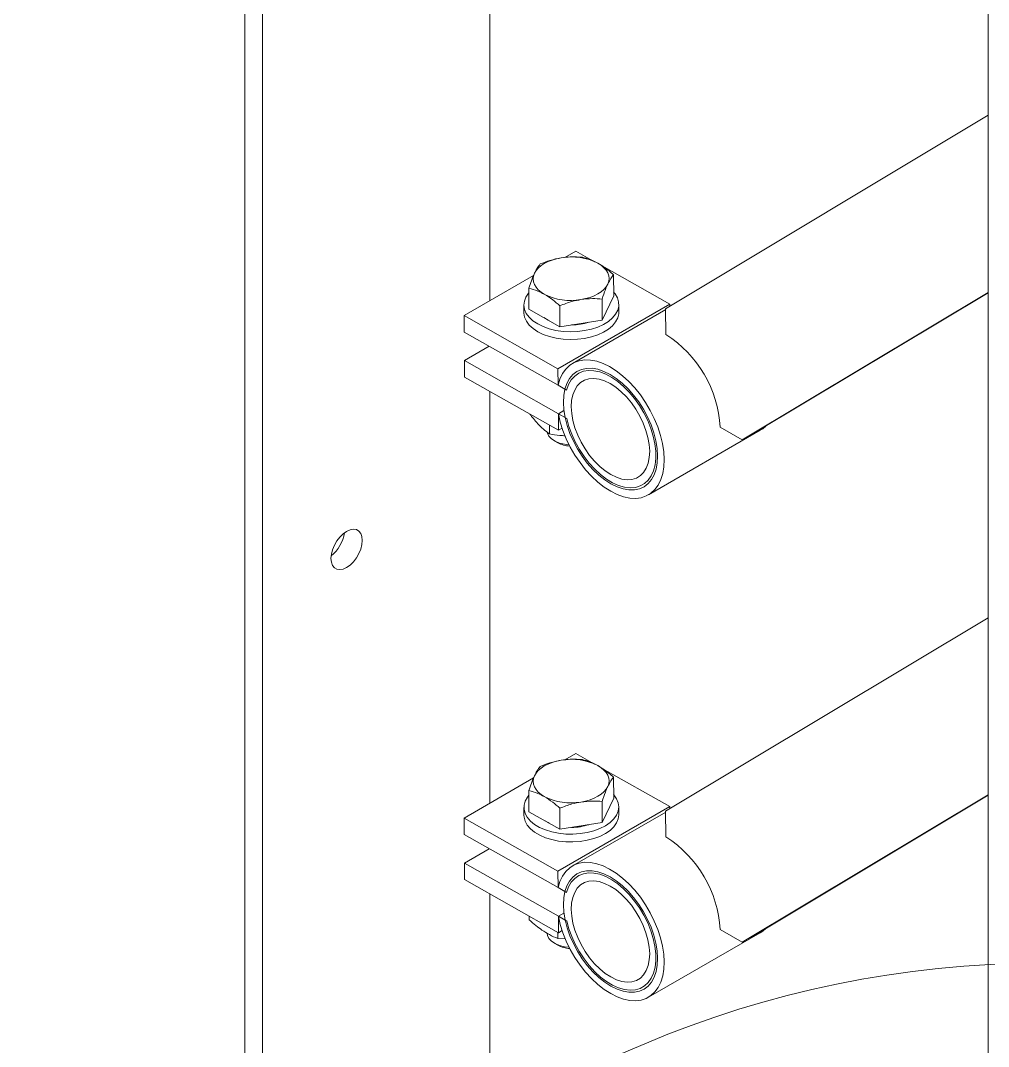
# Model space of a CAD drawing. Header units: millimetres. Extents: x 5983 to 6824, y 1301 to 1895.
# Drawn here: x 6618.82 to 6659.63, y 1725.99 to 1769.24 of the extents above; entities that cross this region are included whole.
import ezdxf

# ---------------------------------------------------------------- set-up
doc = ezdxf.new("R2010")
doc.units = ezdxf.units.MM
doc.linetypes.add('SLD-Sólida', pattern=[0])

msp = doc.modelspace()

# ---------------------------------------------------------------- linework, layer by layer
at = {"linetype": 'SLD-Sólida', "lineweight": 18}
for p, q in [((6628.27, 1799.948), (6628.27, 1690.715)), ((6629.019, 1799.517), (6629.019, 1690.283)), ((6659.607, 1690.341), (6659.607, 1784.924)), ((6638.597, 1774.788), (6638.597, 1757.427)), ((6659.607, 1765.244), (6646.015, 1757.091)), ((6642.23, 1759.523), (6641.762, 1759.253)), ((6642.23, 1759.523), (6643.021, 1759.075)), ((6640.644, 1758.807), (6640.76, 1758.907)), ((6640.76, 1758.907), (6640.898, 1758.998)), ((6640.898, 1758.998), (6641.056, 1759.078)), ((6641.056, 1759.078), (6641.23, 1759.145)), ((6641.23, 1759.145), (6641.417, 1759.199)), ((6641.417, 1759.199), (6641.616, 1759.238)), ((6643.161, 1759.01), (6643.299, 1758.921)), ((6643.299, 1758.921), (6643.415, 1758.822)), ((6643.339, 1758.895), (6646.19, 1757.281)), ((6640.446, 1758.494), (6637.516, 1756.802)), ((6640.43, 1758.348), (6640.443, 1758.468)), ((6640.443, 1758.468), (6640.484, 1758.585)), ((6640.484, 1758.585), (6640.552, 1758.699)), ((6640.552, 1758.699), (6640.644, 1758.807)), ((6643.415, 1758.822), (6643.508, 1758.715)), ((6643.508, 1758.715), (6643.575, 1758.602)), ((6643.575, 1758.602), (6643.616, 1758.485)), ((6643.616, 1758.485), (6643.63, 1758.366)), ((6643.823, 1757.634), (6643.815, 1758.523)), ((6640.443, 1758.229), (6640.43, 1758.348)), ((6640.484, 1758.112), (6640.443, 1758.229)), ((6640.552, 1757.999), (6640.484, 1758.112)), ((6640.644, 1757.892), (6640.552, 1757.999)), ((6643.508, 1758.015), (6643.415, 1757.908)), ((6643.575, 1758.129), (6643.508, 1758.015)), ((6643.616, 1758.247), (6643.575, 1758.129)), ((6643.63, 1758.366), (6643.616, 1758.247)), ((6640.123, 1757.581), (6640.058, 1757.41)), ((6640.233, 1757.745), (6640.123, 1757.581)), ((6640.248, 1757.762), (6640.233, 1757.745)), ((6640.253, 1757.068), (6640.246, 1757.957)), ((6640.76, 1757.793), (6640.644, 1757.892)), ((6640.898, 1757.704), (6640.76, 1757.793)), ((6642.83, 1757.57), (6642.642, 1757.516)), ((6643.004, 1757.637), (6642.83, 1757.57)), ((6643.161, 1757.717), (6643.004, 1757.637)), ((6643.299, 1757.807), (6643.161, 1757.717)), ((6643.415, 1757.908), (6643.299, 1757.807)), ((6643.344, 1756.611), (6643.823, 1757.634)), ((6643.882, 1757.717), (6643.821, 1757.792)), ((6643.979, 1757.551), (6643.882, 1757.717)), ((6643.882, 1757.717), (6643.882, 1757.717)), ((6649.246, 1751.566), (6659.607, 1757.782)), ((6649.844, 1751.911), (6659.607, 1757.768)), ((6640.058, 1757.41), (6640.039, 1757.235)), ((6640.039, 1757.247), (6640.041, 1756.919)), ((6640.039, 1757.235), (6640.067, 1757.061)), ((6646.19, 1757.281), (6641.476, 1754.561)), ((6641.56, 1756.328), (6641.552, 1757.217)), ((6642.642, 1757.516), (6642.444, 1757.476)), ((6643.344, 1756.611), (6643.337, 1757.5)), ((6644.03, 1757.379), (6643.979, 1757.551)), ((6643.993, 1757.03), (6644.035, 1757.204)), ((6644.035, 1757.204), (6644.03, 1757.379)), ((6644.041, 1756.951), (6644.039, 1757.28)), ((6646.19, 1757.281), (6646.19, 1757.196)), ((6641.476, 1754.561), (6637.516, 1756.802)), ((6637.522, 1756.108), (6637.516, 1756.802)), ((6640.041, 1756.919), (6640.042, 1756.907)), ((6640.042, 1756.907), (6640.07, 1756.733)), ((6640.067, 1757.061), (6640.141, 1756.892)), ((6640.07, 1756.733), (6640.144, 1756.563)), ((6640.141, 1756.892), (6640.26, 1756.731)), ((6640.253, 1757.068), (6641.56, 1756.328)), ((6640.26, 1756.731), (6640.42, 1756.583)), ((6641.06, 1756.608), (6640.876, 1756.715)), ((6646.016, 1757.055), (6642.089, 1754.789)), ((6643.6, 1756.558), (6643.773, 1756.703)), ((6643.773, 1756.703), (6643.905, 1756.862)), ((6643.905, 1756.862), (6643.993, 1757.03)), ((6643.907, 1756.534), (6643.995, 1756.702)), ((6643.995, 1756.702), (6644.038, 1756.876)), ((6644.038, 1756.876), (6644.041, 1756.951)), ((6646.015, 1757.091), (6646.024, 1756.003)), ((6640.144, 1756.563), (6640.263, 1756.403)), ((6640.263, 1756.403), (6640.423, 1756.255)), ((6640.42, 1756.583), (6640.619, 1756.45)), ((6640.619, 1756.45), (6640.85, 1756.337)), ((6640.85, 1756.337), (6641.11, 1756.246)), ((6641.099, 1756.59), (6641.06, 1756.608)), ((6641.56, 1756.328), (6643.344, 1756.611)), ((6642.884, 1756.232), (6643.151, 1756.319)), ((6643.151, 1756.319), (6643.391, 1756.429)), ((6643.391, 1756.429), (6643.6, 1756.558)), ((6643.603, 1756.23), (6643.776, 1756.375)), ((6643.776, 1756.375), (6643.907, 1756.534)), ((6641.481, 1753.866), (6637.522, 1756.108)), ((6640.423, 1756.255), (6640.621, 1756.122)), ((6640.621, 1756.122), (6640.853, 1756.009)), ((6640.853, 1756.009), (6641.112, 1755.918)), ((6641.11, 1756.246), (6641.391, 1756.178)), ((6641.112, 1755.918), (6641.394, 1755.85)), ((6641.391, 1756.178), (6641.687, 1756.136)), ((6641.394, 1755.85), (6641.69, 1755.808)), ((6641.687, 1756.136), (6641.992, 1756.12)), ((6641.992, 1756.12), (6642.298, 1756.131)), ((6642.298, 1756.131), (6642.597, 1756.169)), ((6642.3, 1755.803), (6642.6, 1755.84)), ((6642.597, 1756.169), (6642.884, 1756.232)), ((6642.6, 1755.84), (6642.887, 1755.904)), ((6642.887, 1755.904), (6643.153, 1755.991)), ((6643.153, 1755.991), (6643.394, 1756.1)), ((6643.394, 1756.1), (6643.603, 1756.23)), ((6638.579, 1755.509), (6637.532, 1754.904)), ((6641.69, 1755.808), (6641.995, 1755.792)), ((6641.995, 1755.792), (6642.3, 1755.803)), ((6641.491, 1752.663), (6637.532, 1754.904)), ((6637.532, 1754.904), (6637.537, 1754.21)), ((6641.476, 1754.561), (6641.481, 1753.866)), ((6641.803, 1754.55), (6641.665, 1754.355)), ((6641.968, 1754.707), (6641.803, 1754.55)), ((6642.158, 1754.825), (6641.968, 1754.707)), ((6642.371, 1754.902), (6642.158, 1754.825)), ((6642.603, 1754.937), (6642.371, 1754.902)), ((6642.464, 1754.532), (6642.678, 1754.578)), ((6642.852, 1754.928), (6642.603, 1754.937)), ((6642.678, 1754.578), (6642.91, 1754.579)), ((6643.112, 1754.877), (6642.852, 1754.928)), ((6642.91, 1754.579), (6643.156, 1754.537)), ((6643.381, 1754.784), (6643.112, 1754.877)), ((6643.156, 1754.537), (6643.41, 1754.451)), ((6643.654, 1754.65), (6643.381, 1754.784)), ((6643.928, 1754.477), (6643.654, 1754.65)), ((6641.497, 1751.968), (6637.537, 1754.21)), ((6641.558, 1754.126), (6641.481, 1753.866)), ((6641.665, 1754.355), (6641.558, 1754.126)), ((6641.845, 1753.94), (6641.958, 1754.145)), ((6641.958, 1754.145), (6642.1, 1754.314)), ((6642.181, 1754.252), (6642.037, 1754.092)), ((6642.1, 1754.314), (6642.27, 1754.444)), ((6642.351, 1754.373), (6642.181, 1754.252)), ((6642.27, 1754.444), (6642.464, 1754.532)), ((6642.546, 1754.453), (6642.351, 1754.373)), ((6642.76, 1754.488), (6642.546, 1754.453)), ((6642.595, 1754.079), (6642.782, 1754.136)), ((6642.991, 1754.48), (6642.76, 1754.488)), ((6642.782, 1754.136), (6642.988, 1754.15)), ((6642.988, 1754.15), (6643.208, 1754.12)), ((6643.235, 1754.429), (6642.991, 1754.48)), ((6643.208, 1754.12), (6643.438, 1754.048)), ((6643.486, 1754.334), (6643.235, 1754.429)), ((6643.41, 1754.451), (6643.67, 1754.324)), ((6643.741, 1754.199), (6643.486, 1754.334)), ((6643.67, 1754.324), (6643.929, 1754.157)), ((6643.996, 1754.024), (6643.741, 1754.199)), ((6644.199, 1754.269), (6643.928, 1754.477)), ((6643.929, 1754.157), (6644.185, 1753.954)), ((6644.462, 1754.027), (6644.199, 1754.269)), ((6641.84, 1753.663), (6641.481, 1753.866)), ((6641.715, 1753.434), (6641.764, 1753.701)), ((6641.764, 1753.701), (6641.845, 1753.94)), ((6641.923, 1753.894), (6641.84, 1753.663)), ((6642.037, 1754.092), (6641.923, 1753.894)), ((6642.179, 1753.665), (6642.29, 1753.841)), ((6642.29, 1753.841), (6642.43, 1753.98)), ((6642.43, 1753.98), (6642.595, 1754.079)), ((6643.438, 1754.048), (6643.673, 1753.934)), ((6643.673, 1753.934), (6643.908, 1753.782)), ((6643.908, 1753.782), (6644.139, 1753.593)), ((6644.244, 1753.814), (6643.996, 1754.024)), ((6644.185, 1753.954), (6644.432, 1753.718)), ((6644.483, 1753.572), (6644.244, 1753.814)), ((6644.432, 1753.718), (6644.666, 1753.452)), ((6644.713, 1753.756), (6644.462, 1754.027)), ((6644.95, 1753.459), (6644.713, 1753.756)), ((6638.597, 1753.609), (6638.597, 1736.248)), ((6641.701, 1753.143), (6641.715, 1753.434)), ((6642.051, 1753.216), (6642.099, 1753.455)), ((6642.099, 1753.455), (6642.179, 1753.665)), ((6644.139, 1753.593), (6644.361, 1753.373)), ((6644.361, 1753.373), (6644.569, 1753.124)), ((6644.708, 1753.302), (6644.483, 1753.572)), ((6644.666, 1753.452), (6644.884, 1753.162)), ((6644.915, 1753.01), (6644.708, 1753.302)), ((6645.168, 1753.141), (6644.95, 1753.459)), ((6641.72, 1752.832), (6641.701, 1753.143)), ((6641.773, 1752.507), (6641.72, 1752.832)), ((6642.036, 1752.953), (6642.051, 1753.216)), ((6642.055, 1752.67), (6642.036, 1752.953)), ((6644.569, 1753.124), (6644.759, 1752.854)), ((6644.759, 1752.854), (6644.927, 1752.566)), ((6644.884, 1753.162), (6645.081, 1752.852)), ((6645.099, 1752.7), (6644.915, 1753.01)), ((6645.081, 1752.852), (6645.254, 1752.529)), ((6645.364, 1752.807), (6645.168, 1753.141)), ((6645.536, 1752.461), (6645.364, 1752.807)), ((6641.491, 1752.663), (6641.724, 1752.797)), ((6641.491, 1752.663), (6641.573, 1752.313)), ((6641.491, 1752.663), (6641.849, 1752.46)), ((6641.497, 1751.968), (6641.491, 1752.663)), ((6641.859, 1752.174), (6641.773, 1752.507)), ((6641.849, 1752.46), (6641.937, 1752.132)), ((6642.108, 1752.375), (6642.055, 1752.67)), ((6642.192, 1752.072), (6642.108, 1752.375)), ((6644.927, 1752.566), (6645.07, 1752.267)), ((6645.259, 1752.378), (6645.099, 1752.7)), ((6645.254, 1752.529), (6645.401, 1752.196)), ((6645.391, 1752.049), (6645.259, 1752.378)), ((6645.68, 1752.108), (6645.536, 1752.461)), ((6641.116, 1752.184), (6641.119, 1751.813)), ((6641.651, 1752.057), (6641.497, 1751.968)), ((6641.573, 1752.313), (6641.685, 1751.959)), ((6641.685, 1751.959), (6641.827, 1751.606)), ((6641.977, 1751.839), (6641.859, 1752.174)), ((6641.937, 1752.132), (6642.056, 1751.803)), ((6642.307, 1751.768), (6642.192, 1752.072)), ((6645.07, 1752.267), (6645.185, 1751.963)), ((6645.185, 1751.963), (6645.269, 1751.66)), ((6645.288, 1749.246), (6650.002, 1751.966)), ((6645.493, 1751.72), (6645.391, 1752.049)), ((6645.401, 1752.196), (6645.518, 1751.86)), ((6645.796, 1751.754), (6645.68, 1752.108)), ((6648.308, 1752.097), (6649.246, 1751.566)), ((6650.002, 1751.966), (6650.107, 1752.035)), ((6650.107, 1752.035), (6650.232, 1752.144)), ((6641.022, 1751.884), (6641.031, 1751.848)), ((6641.031, 1751.848), (6641.095, 1751.721)), ((6641.095, 1751.721), (6641.205, 1751.606)), ((6641.205, 1751.606), (6641.356, 1751.507)), ((6641.32, 1751.526), (6641.465, 1751.443)), ((6641.356, 1751.507), (6641.54, 1751.429)), ((6641.827, 1751.606), (6641.996, 1751.26)), ((6642.123, 1751.506), (6641.977, 1751.839)), ((6642.056, 1751.803), (6642.203, 1751.477)), ((6642.296, 1751.182), (6642.123, 1751.506)), ((6642.45, 1751.469), (6642.307, 1751.768)), ((6645.269, 1751.66), (6645.322, 1751.364)), ((6645.563, 1751.396), (6645.493, 1751.72)), ((6645.518, 1751.86), (6645.604, 1751.527)), ((6645.604, 1751.527), (6645.657, 1751.202)), ((6645.88, 1751.404), (6645.796, 1751.754)), ((6649.844, 1751.911), (6649.246, 1751.566)), ((6641.54, 1751.429), (6641.751, 1751.376)), ((6641.751, 1751.376), (6641.948, 1751.352)), ((6641.996, 1751.26), (6642.19, 1750.924)), ((6642.203, 1751.477), (6642.378, 1751.161)), ((6642.493, 1750.872), (6642.296, 1751.182)), ((6642.378, 1751.161), (6642.575, 1750.86)), ((6642.619, 1751.181), (6642.45, 1751.469)), ((6642.809, 1750.91), (6642.619, 1751.181)), ((6645.322, 1751.364), (6645.341, 1751.082)), ((6645.341, 1751.082), (6645.326, 1750.818)), ((6645.599, 1751.083), (6645.563, 1751.396)), ((6645.601, 1750.787), (6645.599, 1751.083)), ((6645.657, 1751.202), (6645.676, 1750.892)), ((6645.932, 1751.063), (6645.88, 1751.404)), ((6642.19, 1750.924), (6642.406, 1750.604)), ((6642.711, 1750.582), (6642.493, 1750.872)), ((6642.575, 1750.86), (6642.792, 1750.579)), ((6643.017, 1750.662), (6642.809, 1750.91)), ((6643.238, 1750.441), (6643.017, 1750.662)), ((6645.326, 1750.818), (6645.278, 1750.58)), ((6645.57, 1750.512), (6645.601, 1750.787)), ((6645.676, 1750.892), (6645.662, 1750.6)), ((6645.951, 1750.736), (6645.932, 1751.063)), ((6645.937, 1750.428), (6645.951, 1750.736)), ((6642.406, 1750.604), (6642.641, 1750.305)), ((6642.641, 1750.305), (6642.892, 1750.031)), ((6642.945, 1750.317), (6642.711, 1750.582)), ((6642.792, 1750.579), (6643.025, 1750.324)), ((6643.192, 1750.08), (6642.945, 1750.317)), ((6643.025, 1750.324), (6643.27, 1750.1)), ((6643.469, 1750.253), (6643.238, 1750.441)), ((6643.704, 1750.1), (6643.469, 1750.253)), ((6645.198, 1750.37), (6645.087, 1750.194)), ((6645.278, 1750.58), (6645.198, 1750.37)), ((6645.408, 1750.048), (6645.505, 1750.265)), ((6645.505, 1750.265), (6645.57, 1750.512)), ((6645.614, 1750.333), (6645.532, 1750.095)), ((6645.662, 1750.6), (6645.614, 1750.333)), ((6645.89, 1750.143), (6645.937, 1750.428)), ((6642.892, 1750.031), (6643.154, 1749.787)), ((6643.154, 1749.787), (6643.424, 1749.575)), ((6643.448, 1749.877), (6643.192, 1750.08)), ((6643.27, 1750.1), (6643.522, 1749.909)), ((6643.707, 1749.711), (6643.448, 1749.877)), ((6643.522, 1749.909), (6643.778, 1749.756)), ((6643.939, 1749.986), (6643.704, 1750.1)), ((6644.169, 1749.914), (6643.939, 1749.986)), ((6644.389, 1749.885), (6644.169, 1749.914)), ((6644.595, 1749.899), (6644.389, 1749.885)), ((6644.782, 1749.956), (6644.595, 1749.899)), ((6644.948, 1750.055), (6644.782, 1749.956)), ((6645.087, 1750.194), (6644.948, 1750.055)), ((6645.124, 1749.723), (6645.28, 1749.867)), ((6645.42, 1749.889), (6645.277, 1749.72)), ((6645.28, 1749.867), (6645.408, 1750.048)), ((6645.532, 1750.095), (6645.42, 1749.889)), ((6645.7, 1749.66), (6645.811, 1749.886)), ((6645.811, 1749.886), (6645.89, 1750.143)), ((6643.424, 1749.575), (6643.697, 1749.399)), ((6643.697, 1749.399), (6643.971, 1749.261)), ((6643.967, 1749.583), (6643.707, 1749.711)), ((6643.778, 1749.756), (6644.031, 1749.643)), ((6644.221, 1749.498), (6643.967, 1749.583)), ((6644.031, 1749.643), (6644.279, 1749.572)), ((6644.467, 1749.455), (6644.221, 1749.498)), ((6644.279, 1749.572), (6644.516, 1749.544)), ((6644.699, 1749.457), (6644.467, 1749.455)), ((6644.516, 1749.544), (6644.739, 1749.561)), ((6644.914, 1749.502), (6644.699, 1749.457)), ((6644.739, 1749.561), (6644.942, 1749.621)), ((6645.108, 1749.59), (6644.914, 1749.502)), ((6644.942, 1749.621), (6645.124, 1749.723)), ((6645.277, 1749.72), (6645.108, 1749.59)), ((6645.393, 1749.314), (6645.56, 1749.468)), ((6645.56, 1749.468), (6645.7, 1749.66)), ((6643.971, 1749.261), (6644.24, 1749.164)), ((6644.24, 1749.164), (6644.502, 1749.109)), ((6644.502, 1749.109), (6644.751, 1749.097)), ((6644.751, 1749.097), (6644.985, 1749.127)), ((6644.985, 1749.127), (6645.2, 1749.2)), ((6645.2, 1749.2), (6645.393, 1749.314)), ((6632.417, 1747.604), (6632.563, 1747.708)), ((6632.563, 1747.708), (6632.71, 1747.773)), ((6632.71, 1747.773), (6632.85, 1747.798)), ((6632.85, 1747.798), (6632.975, 1747.779)), ((6632.975, 1747.779), (6633.079, 1747.719)), ((6633.079, 1747.719), (6633.158, 1747.619)), ((6633.158, 1747.619), (6633.207, 1747.486)), ((6632.048, 1747.123), (6632.152, 1747.304)), ((6632.152, 1747.304), (6632.277, 1747.467)), ((6632.277, 1747.467), (6632.417, 1747.604)), ((6633.207, 1747.486), (6633.223, 1747.326)), ((6633.223, 1747.326), (6633.207, 1747.147)), ((6631.92, 1746.744), (6631.969, 1746.933)), ((6631.969, 1746.933), (6632.048, 1747.123)), ((6633.079, 1746.768), (6632.975, 1746.587)), ((6633.158, 1746.958), (6633.079, 1746.768)), ((6633.207, 1747.147), (6633.158, 1746.958)), ((6631.904, 1746.565), (6631.92, 1746.744)), ((6631.92, 1746.405), (6631.904, 1746.565)), ((6631.969, 1746.272), (6631.92, 1746.405)), ((6632.85, 1746.424), (6632.71, 1746.287)), ((6632.975, 1746.587), (6632.85, 1746.424)), ((6632.048, 1746.173), (6631.969, 1746.272)), ((6632.152, 1746.112), (6632.048, 1746.173)), ((6632.277, 1746.094), (6632.152, 1746.112)), ((6632.417, 1746.118), (6632.277, 1746.094)), ((6632.563, 1746.183), (6632.417, 1746.118)), ((6632.71, 1746.287), (6632.563, 1746.183)), ((6659.607, 1744.066), (6646.015, 1735.912)), ((6642.23, 1738.345), (6641.762, 1738.075)), ((6642.23, 1738.345), (6643.021, 1737.897)), ((6640.644, 1737.629), (6640.76, 1737.729)), ((6640.76, 1737.729), (6640.898, 1737.82)), ((6640.898, 1737.82), (6641.056, 1737.899)), ((6641.056, 1737.899), (6641.23, 1737.967)), ((6641.23, 1737.967), (6641.417, 1738.021)), ((6641.417, 1738.021), (6641.616, 1738.06)), ((6643.161, 1737.832), (6643.299, 1737.743)), ((6643.299, 1737.743), (6643.415, 1737.644)), ((6643.339, 1737.717), (6646.19, 1736.103)), ((6640.446, 1737.316), (6637.516, 1735.624)), ((6640.43, 1737.17), (6640.443, 1737.29)), ((6640.443, 1737.29), (6640.484, 1737.407)), ((6640.484, 1737.407), (6640.552, 1737.521)), ((6640.552, 1737.521), (6640.644, 1737.629)), ((6643.415, 1737.644), (6643.508, 1737.537)), ((6643.508, 1737.537), (6643.575, 1737.424)), ((6643.575, 1737.424), (6643.616, 1737.307)), ((6643.616, 1737.307), (6643.63, 1737.188)), ((6643.823, 1736.456), (6643.815, 1737.345)), ((6640.443, 1737.051), (6640.43, 1737.17)), ((6640.484, 1736.934), (6640.443, 1737.051)), ((6640.552, 1736.821), (6640.484, 1736.934)), ((6640.644, 1736.714), (6640.552, 1736.821)), ((6643.508, 1736.837), (6643.415, 1736.729)), ((6643.575, 1736.951), (6643.508, 1736.837)), ((6643.616, 1737.068), (6643.575, 1736.951)), ((6643.63, 1737.188), (6643.616, 1737.068)), ((6640.187, 1736.507), (6640.094, 1736.34)), ((6640.248, 1736.584), (6640.187, 1736.507)), ((6640.253, 1735.889), (6640.246, 1736.779)), ((6640.76, 1736.615), (6640.644, 1736.714)), ((6640.898, 1736.526), (6640.76, 1736.615)), ((6642.83, 1736.391), (6642.642, 1736.337)), ((6643.004, 1736.459), (6642.83, 1736.391)), ((6643.161, 1736.538), (6643.004, 1736.459)), ((6643.299, 1736.629), (6643.161, 1736.538)), ((6643.415, 1736.729), (6643.299, 1736.629)), ((6643.344, 1735.433), (6643.823, 1736.456)), ((6643.835, 1736.597), (6643.821, 1736.613)), ((6643.948, 1736.435), (6643.835, 1736.597)), ((6644.017, 1736.265), (6643.948, 1736.435)), ((6649.246, 1730.388), (6659.607, 1736.603)), ((6649.844, 1730.733), (6659.607, 1736.59)), ((6640.039, 1736.069), (6640.041, 1735.74)), ((6640.045, 1736.167), (6640.044, 1735.992)), ((6640.044, 1735.992), (6640.089, 1735.819)), ((6640.094, 1736.34), (6640.045, 1736.167)), ((6646.19, 1736.103), (6641.476, 1733.382)), ((6641.56, 1735.15), (6641.552, 1736.039)), ((6642.642, 1736.337), (6642.444, 1736.298)), ((6643.344, 1735.433), (6643.337, 1736.322)), ((6644.014, 1735.916), (6644.039, 1736.091)), ((6644.039, 1736.091), (6644.017, 1736.265)), ((6644.041, 1735.773), (6644.039, 1736.101)), ((6646.19, 1736.103), (6646.19, 1736.017)), ((6637.522, 1734.93), (6637.516, 1735.624)), ((6641.476, 1733.382), (6637.516, 1735.624)), ((6640.041, 1735.74), (6640.047, 1735.664)), ((6640.047, 1735.664), (6640.092, 1735.491)), ((6640.089, 1735.819), (6640.18, 1735.653)), ((6640.18, 1735.653), (6640.315, 1735.496)), ((6640.253, 1735.889), (6641.56, 1735.15)), ((6641.06, 1735.43), (6640.876, 1735.537)), ((6646.016, 1735.877), (6642.089, 1733.611)), ((6643.669, 1735.432), (6643.827, 1735.583)), ((6643.827, 1735.583), (6643.943, 1735.745)), ((6643.943, 1735.745), (6644.014, 1735.916)), ((6643.945, 1735.417), (6644.016, 1735.588)), ((6644.016, 1735.588), (6644.041, 1735.762)), ((6644.041, 1735.762), (6644.041, 1735.773)), ((6646.015, 1735.912), (6646.024, 1734.825)), ((6640.092, 1735.491), (6640.183, 1735.324)), ((6640.183, 1735.324), (6640.317, 1735.168)), ((6640.315, 1735.496), (6640.49, 1735.353)), ((6640.317, 1735.168), (6640.492, 1735.025)), ((6640.49, 1735.353), (6640.701, 1735.228)), ((6640.701, 1735.228), (6640.944, 1735.122)), ((6640.944, 1735.122), (6641.212, 1735.039)), ((6641.099, 1735.412), (6641.06, 1735.43)), ((6641.56, 1735.15), (6643.344, 1735.433)), ((6642.706, 1735.011), (6642.986, 1735.083)), ((6642.986, 1735.083), (6643.243, 1735.179)), ((6643.243, 1735.179), (6643.473, 1735.296)), ((6643.473, 1735.296), (6643.669, 1735.432)), ((6643.476, 1734.968), (6643.672, 1735.104)), ((6643.672, 1735.104), (6643.829, 1735.254)), ((6643.829, 1735.254), (6643.945, 1735.417)), ((6641.481, 1732.688), (6637.522, 1734.93)), ((6640.492, 1735.025), (6640.704, 1734.9)), ((6640.704, 1734.9), (6640.946, 1734.794)), ((6640.946, 1734.794), (6641.215, 1734.711)), ((6641.212, 1735.039), (6641.499, 1734.981)), ((6641.215, 1734.711), (6641.502, 1734.653)), ((6641.499, 1734.981), (6641.8, 1734.949)), ((6641.502, 1734.653), (6641.802, 1734.62)), ((6641.8, 1734.949), (6642.106, 1734.943)), ((6642.106, 1734.943), (6642.41, 1734.964)), ((6642.41, 1734.964), (6642.706, 1735.011)), ((6642.413, 1734.635), (6642.708, 1734.683)), ((6642.708, 1734.683), (6642.988, 1734.755)), ((6642.988, 1734.755), (6643.246, 1734.851)), ((6643.246, 1734.851), (6643.476, 1734.968)), ((6638.579, 1734.331), (6637.532, 1733.726)), ((6641.802, 1734.62), (6642.108, 1734.615)), ((6642.108, 1734.615), (6642.413, 1734.635)), ((6637.532, 1733.726), (6637.537, 1733.031)), ((6641.491, 1731.484), (6637.532, 1733.726)), ((6641.476, 1733.382), (6641.481, 1732.688)), ((6641.803, 1733.372), (6641.665, 1733.177)), ((6641.968, 1733.529), (6641.803, 1733.372)), ((6642.158, 1733.647), (6641.968, 1733.529)), ((6642.371, 1733.724), (6642.158, 1733.647)), ((6642.27, 1733.266), (6642.464, 1733.354)), ((6642.603, 1733.758), (6642.371, 1733.724)), ((6642.464, 1733.354), (6642.678, 1733.399)), ((6642.852, 1733.75), (6642.603, 1733.758)), ((6642.678, 1733.399), (6642.91, 1733.401)), ((6643.112, 1733.699), (6642.852, 1733.75)), ((6642.91, 1733.401), (6643.156, 1733.358)), ((6643.381, 1733.606), (6643.112, 1733.699)), ((6643.156, 1733.358), (6643.41, 1733.273)), ((6643.654, 1733.472), (6643.381, 1733.606)), ((6643.928, 1733.299), (6643.654, 1733.472)), ((6641.497, 1730.79), (6637.537, 1733.031)), ((6641.558, 1732.948), (6641.481, 1732.688)), ((6641.665, 1733.177), (6641.558, 1732.948)), ((6641.845, 1732.762), (6641.958, 1732.967)), ((6642.037, 1732.913), (6641.923, 1732.716)), ((6641.958, 1732.967), (6642.1, 1733.136)), ((6642.181, 1733.074), (6642.037, 1732.913)), ((6642.1, 1733.136), (6642.27, 1733.266)), ((6642.351, 1733.195), (6642.181, 1733.074)), ((6642.546, 1733.274), (6642.351, 1733.195)), ((6642.76, 1733.31), (6642.546, 1733.274)), ((6642.595, 1732.901), (6642.782, 1732.958)), ((6642.991, 1733.302), (6642.76, 1733.31)), ((6642.782, 1732.958), (6642.988, 1732.972)), ((6642.988, 1732.972), (6643.208, 1732.942)), ((6643.235, 1733.251), (6642.991, 1733.302)), ((6643.208, 1732.942), (6643.438, 1732.87)), ((6643.486, 1733.156), (6643.235, 1733.251)), ((6643.41, 1733.273), (6643.67, 1733.146)), ((6643.741, 1733.02), (6643.486, 1733.156)), ((6643.67, 1733.146), (6643.929, 1732.979)), ((6643.996, 1732.846), (6643.741, 1733.02)), ((6644.199, 1733.091), (6643.928, 1733.299)), ((6643.929, 1732.979), (6644.185, 1732.776)), ((6644.462, 1732.849), (6644.199, 1733.091)), ((6641.84, 1732.485), (6641.481, 1732.688)), ((6641.715, 1732.256), (6641.764, 1732.523)), ((6641.764, 1732.523), (6641.845, 1732.762)), ((6641.923, 1732.716), (6641.84, 1732.485)), ((6642.099, 1732.277), (6642.179, 1732.486)), ((6642.179, 1732.486), (6642.29, 1732.662)), ((6642.29, 1732.662), (6642.43, 1732.801)), ((6642.43, 1732.801), (6642.595, 1732.901)), ((6643.438, 1732.87), (6643.673, 1732.756)), ((6643.673, 1732.756), (6643.908, 1732.604)), ((6643.908, 1732.604), (6644.139, 1732.415)), ((6644.244, 1732.636), (6643.996, 1732.846)), ((6644.185, 1732.776), (6644.432, 1732.539)), ((6644.483, 1732.394), (6644.244, 1732.636)), ((6644.432, 1732.539), (6644.666, 1732.274)), ((6644.713, 1732.578), (6644.462, 1732.849)), ((6644.95, 1732.281), (6644.713, 1732.578)), ((6638.597, 1732.431), (6638.597, 1715.07)), ((6641.701, 1731.964), (6641.715, 1732.256)), ((6642.051, 1732.038), (6642.099, 1732.277)), ((6644.139, 1732.415), (6644.361, 1732.194)), ((6644.361, 1732.194), (6644.569, 1731.946)), ((6644.708, 1732.124), (6644.483, 1732.394)), ((6644.666, 1732.274), (6644.884, 1731.984)), ((6644.915, 1731.832), (6644.708, 1732.124)), ((6645.168, 1731.963), (6644.95, 1732.281)), ((6641.491, 1731.484), (6641.724, 1731.619)), ((6641.72, 1731.654), (6641.701, 1731.964)), ((6641.773, 1731.329), (6641.72, 1731.654)), ((6642.036, 1731.774), (6642.051, 1732.038)), ((6642.055, 1731.492), (6642.036, 1731.774)), ((6644.569, 1731.946), (6644.759, 1731.675)), ((6644.759, 1731.675), (6644.927, 1731.388)), ((6644.884, 1731.984), (6645.081, 1731.674)), ((6645.099, 1731.522), (6644.915, 1731.832)), ((6645.081, 1731.674), (6645.254, 1731.35)), ((6645.364, 1731.628), (6645.168, 1731.963)), ((6645.536, 1731.282), (6645.364, 1731.628)), ((6640.26, 1731.49), (6640.261, 1731.335)), ((6641.491, 1731.484), (6641.573, 1731.135)), ((6641.491, 1731.484), (6641.849, 1731.281)), ((6641.497, 1730.79), (6641.491, 1731.484)), ((6641.859, 1730.996), (6641.773, 1731.329)), ((6641.849, 1731.281), (6641.937, 1730.954)), ((6642.108, 1731.196), (6642.055, 1731.492)), ((6642.192, 1730.893), (6642.108, 1731.196)), ((6644.927, 1731.388), (6645.07, 1731.089)), ((6645.259, 1731.199), (6645.099, 1731.522)), ((6645.254, 1731.35), (6645.401, 1731.018)), ((6645.391, 1730.871), (6645.259, 1731.199)), ((6645.68, 1730.93), (6645.536, 1731.282)), ((6641.015, 1730.771), (6641.031, 1730.669)), ((6641.467, 1730.806), (6641.469, 1730.542)), ((6641.651, 1730.879), (6641.497, 1730.79)), ((6641.573, 1731.135), (6641.685, 1730.781)), ((6641.685, 1730.781), (6641.827, 1730.428)), ((6641.977, 1730.66), (6641.859, 1730.996)), ((6641.937, 1730.954), (6642.056, 1730.624)), ((6642.307, 1730.589), (6642.192, 1730.893)), ((6645.07, 1731.089), (6645.185, 1730.785)), ((6645.185, 1730.785), (6645.269, 1730.482)), ((6645.288, 1728.067), (6650.002, 1730.788)), ((6645.493, 1730.542), (6645.391, 1730.871)), ((6645.401, 1731.018), (6645.518, 1730.682)), ((6645.796, 1730.576), (6645.68, 1730.93)), ((6648.308, 1730.918), (6649.246, 1730.388)), ((6650.002, 1730.788), (6650.107, 1730.857)), ((6650.107, 1730.857), (6650.232, 1730.966)), ((6641.031, 1730.669), (6641.095, 1730.543)), ((6641.095, 1730.543), (6641.205, 1730.428)), ((6641.205, 1730.428), (6641.356, 1730.329)), ((6641.32, 1730.348), (6641.465, 1730.265)), ((6641.356, 1730.329), (6641.54, 1730.251)), ((6641.794, 1730.535), (6641.469, 1730.542)), ((6641.827, 1730.428), (6641.996, 1730.081)), ((6642.123, 1730.328), (6641.977, 1730.66)), ((6642.056, 1730.624), (6642.203, 1730.299)), ((6642.296, 1730.004), (6642.123, 1730.328)), ((6642.45, 1730.29), (6642.307, 1730.589)), ((6645.269, 1730.482), (6645.322, 1730.186)), ((6645.563, 1730.218), (6645.493, 1730.542)), ((6645.518, 1730.682), (6645.604, 1730.349)), ((6645.604, 1730.349), (6645.657, 1730.024)), ((6645.88, 1730.226), (6645.796, 1730.576)), ((6649.844, 1730.733), (6649.246, 1730.388)), ((6641.54, 1730.251), (6641.751, 1730.198)), ((6641.751, 1730.198), (6641.948, 1730.174)), ((6641.996, 1730.081), (6642.19, 1729.746)), ((6642.203, 1730.299), (6642.378, 1729.982)), ((6642.493, 1729.694), (6642.296, 1730.004)), ((6642.378, 1729.982), (6642.575, 1729.681)), ((6642.619, 1730.003), (6642.45, 1730.29)), ((6642.809, 1729.732), (6642.619, 1730.003)), ((6645.322, 1730.186), (6645.341, 1729.904)), ((6645.341, 1729.904), (6645.326, 1729.64)), ((6645.599, 1729.905), (6645.563, 1730.218)), ((6645.601, 1729.609), (6645.599, 1729.905)), ((6645.657, 1730.024), (6645.676, 1729.714)), ((6645.932, 1729.885), (6645.88, 1730.226)), ((6645.951, 1729.558), (6645.932, 1729.885)), ((6642.19, 1729.746), (6642.406, 1729.426)), ((6642.711, 1729.404), (6642.493, 1729.694)), ((6642.575, 1729.681), (6642.792, 1729.401)), ((6643.017, 1729.484), (6642.809, 1729.732)), ((6643.238, 1729.263), (6643.017, 1729.484)), ((6645.326, 1729.64), (6645.278, 1729.401)), ((6645.57, 1729.334), (6645.601, 1729.609)), ((6645.676, 1729.714), (6645.662, 1729.422)), ((6645.937, 1729.25), (6645.951, 1729.558)), ((6642.406, 1729.426), (6642.641, 1729.127)), ((6642.641, 1729.127), (6642.892, 1728.853)), ((6642.945, 1729.139), (6642.711, 1729.404)), ((6642.792, 1729.401), (6643.025, 1729.146)), ((6643.192, 1728.902), (6642.945, 1729.139)), ((6643.025, 1729.146), (6643.27, 1728.921)), ((6643.469, 1729.074), (6643.238, 1729.263)), ((6643.704, 1728.922), (6643.469, 1729.074)), ((6645.198, 1729.192), (6645.087, 1729.016)), ((6645.278, 1729.401), (6645.198, 1729.192)), ((6645.408, 1728.87), (6645.505, 1729.087)), ((6645.505, 1729.087), (6645.57, 1729.334)), ((6645.614, 1729.155), (6645.532, 1728.916)), ((6645.662, 1729.422), (6645.614, 1729.155)), ((6645.89, 1728.965), (6645.937, 1729.25)), ((6642.892, 1728.853), (6643.154, 1728.609)), ((6643.154, 1728.609), (6643.424, 1728.397)), ((6643.448, 1728.699), (6643.192, 1728.902)), ((6643.27, 1728.921), (6643.522, 1728.731)), ((6643.707, 1728.532), (6643.448, 1728.699)), ((6643.522, 1728.731), (6643.778, 1728.577)), ((6643.939, 1728.808), (6643.704, 1728.922)), ((6644.169, 1728.736), (6643.939, 1728.808)), ((6644.389, 1728.706), (6644.169, 1728.736)), ((6644.595, 1728.72), (6644.389, 1728.706)), ((6644.782, 1728.778), (6644.595, 1728.72)), ((6644.948, 1728.877), (6644.782, 1728.778)), ((6645.087, 1729.016), (6644.948, 1728.877)), ((6645.124, 1728.545), (6645.28, 1728.688)), ((6645.42, 1728.711), (6645.277, 1728.542)), ((6645.28, 1728.688), (6645.408, 1728.87)), ((6645.532, 1728.916), (6645.42, 1728.711)), ((6645.7, 1728.482), (6645.811, 1728.708)), ((6645.811, 1728.708), (6645.89, 1728.965)), ((6643.424, 1728.397), (6643.697, 1728.221)), ((6643.697, 1728.221), (6643.971, 1728.083)), ((6643.967, 1728.405), (6643.707, 1728.532)), ((6643.778, 1728.577), (6644.031, 1728.464)), ((6644.221, 1728.32), (6643.967, 1728.405)), ((6644.031, 1728.464), (6644.279, 1728.393)), ((6644.467, 1728.277), (6644.221, 1728.32)), ((6644.279, 1728.393), (6644.516, 1728.366)), ((6644.699, 1728.279), (6644.467, 1728.277)), ((6644.516, 1728.366), (6644.739, 1728.382)), ((6644.914, 1728.324), (6644.699, 1728.279)), ((6644.739, 1728.382), (6644.942, 1728.442)), ((6645.108, 1728.412), (6644.914, 1728.324)), ((6644.942, 1728.442), (6645.124, 1728.545)), ((6645.277, 1728.542), (6645.108, 1728.412)), ((6645.393, 1728.136), (6645.56, 1728.29)), ((6645.56, 1728.29), (6645.7, 1728.482)), ((6643.971, 1728.083), (6644.24, 1727.986)), ((6644.24, 1727.986), (6644.502, 1727.931)), ((6644.502, 1727.931), (6644.751, 1727.919)), ((6644.751, 1727.919), (6644.985, 1727.949)), ((6644.985, 1727.949), (6645.2, 1728.022)), ((6645.2, 1728.022), (6645.393, 1728.136))]:
    msp.add_line(p, q, dxfattribs=at)
msp.add_circle((6661.908, 1686.406), 43.092, dxfattribs=at)
for centre, radius, start, end in [((6642.046, 1756.805), 2.471, 63.1718, 100.0262), ((6642.014, 1759.909), 2.471, 243.1718, 280.0262), ((6642.04, 1758.825), 2.419, 270.255, 287.7769), ((6642.041, 1758.846), 2.429, 272.1632, 285.8687), ((6643.398, 1751.847), 4.917, 2.9145, 57.7135), ((6642.033, 1752.5), 1.2, 241.7118, 267.1779), ((6631.008, 1747.843), 1.474, 307.7561, 352.2615), ((6642.046, 1735.627), 2.471, 63.1718, 100.0262), ((6642.014, 1738.731), 2.471, 243.1718, 280.0262), ((6642.04, 1737.646), 2.419, 270.255, 287.7769), ((6642.041, 1737.668), 2.429, 272.1632, 285.8687), ((6643.398, 1730.668), 4.917, 2.9145, 57.7135), ((6642.033, 1731.322), 1.2, 241.7118, 267.1779)]:
    msp.add_arc(centre, radius, start, end, dxfattribs=at)
for points, knots in [([(6640.724, 1758.98), (6640.678, 1758.92), (6640.599, 1758.817), (6640.518, 1758.654), (6640.484, 1758.585)], [0, 0, 0, 0, 0.581944, 1, 1, 1, 1]), ([(6641.616, 1759.238), (6641.454, 1759.206), (6641.152, 1759.145), (6640.86, 1759.032), (6640.724, 1758.98)], [0, 0, 0, 0, 0.53526, 1, 1, 1, 1]), ([(6642.509, 1759.263), (6642.338, 1759.274), (6642.044, 1759.292), (6641.742, 1759.254), (6641.616, 1759.238)], [0, 0, 0, 0, 0.581944, 1, 1, 1, 1]), ([(6643.161, 1759.01), (6643.043, 1759.07), (6642.821, 1759.183), (6642.608, 1759.237), (6642.509, 1759.263)], [0, 0, 0, 0, 0.53526, 1, 1, 1, 1]), ([(6643.815, 1758.523), (6643.69, 1758.632), (6643.475, 1758.818), (6643.254, 1758.954), (6643.161, 1759.01)], [0, 0, 0, 0, 0.581944, 1, 1, 1, 1]), ([(6640.484, 1758.585), (6640.441, 1758.486), (6640.36, 1758.3), (6640.282, 1758.066), (6640.246, 1757.957)], [0, 0, 0, 0, 0.5352597, 1, 1, 1, 1]), ([(6643.575, 1758.129), (6643.619, 1758.215), (6643.7, 1758.375), (6643.779, 1758.476), (6643.815, 1758.523)], [0, 0, 0, 0, 0.53526, 1, 1, 1, 1]), ([(6643.337, 1757.5), (6643.382, 1757.636), (6643.46, 1757.869), (6643.541, 1758.052), (6643.575, 1758.129)], [0, 0, 0, 0, 0.581944, 1, 1, 1, 1]), ([(6640.246, 1757.957), (6640.371, 1757.924), (6640.585, 1757.868), (6640.806, 1757.752), (6640.898, 1757.704)], [0, 0, 0, 0, 0.581944, 1, 1, 1, 1]), ([(6640.898, 1757.704), (6641.017, 1757.63), (6641.238, 1757.492), (6641.453, 1757.304), (6641.552, 1757.217)], [0, 0, 0, 0, 0.5352597, 1, 1, 1, 1]), ([(6641.552, 1757.217), (6641.723, 1757.282), (6642.015, 1757.394), (6642.317, 1757.452), (6642.444, 1757.476)], [0, 0, 0, 0, 0.581944, 1, 1, 1, 1]), ([(6642.444, 1757.476), (6642.606, 1757.495), (6642.908, 1757.53), (6643.201, 1757.51), (6643.337, 1757.5)], [0, 0, 0, 0, 0.53526, 1, 1, 1, 1]), ([(6641.119, 1751.813), (6641.032, 1751.876), (6640.869, 1751.996), (6640.64, 1752.221), (6640.451, 1752.438), (6640.341, 1752.585), (6640.293, 1752.65)], [0, 0, 0, 0, 0.317076, 0.598562, 0.824076, 1, 1, 1, 1]), ([(6641.784, 1751.737), (6641.706, 1751.741), (6641.483, 1751.753), (6641.262, 1751.789), (6641.119, 1751.813)], [0, 0, 0, 0, 0.347136, 1, 1, 1, 1]), ([(6642.509, 1738.085), (6642.338, 1738.095), (6642.044, 1738.114), (6641.742, 1738.076), (6641.616, 1738.06)], [0, 0, 0, 0, 0.581944, 1, 1, 1, 1]), ([(6640.724, 1737.801), (6640.678, 1737.742), (6640.599, 1737.639), (6640.518, 1737.475), (6640.484, 1737.407)], [0, 0, 0, 0, 0.581944, 1, 1, 1, 1]), ([(6641.616, 1738.06), (6641.454, 1738.028), (6641.152, 1737.967), (6640.86, 1737.854), (6640.724, 1737.801)], [0, 0, 0, 0, 0.53526, 1, 1, 1, 1]), ([(6643.161, 1737.832), (6643.043, 1737.892), (6642.821, 1738.005), (6642.608, 1738.059), (6642.509, 1738.085)], [0, 0, 0, 0, 0.53526, 1, 1, 1, 1]), ([(6643.815, 1737.345), (6643.69, 1737.453), (6643.475, 1737.64), (6643.254, 1737.775), (6643.161, 1737.832)], [0, 0, 0, 0, 0.581944, 1, 1, 1, 1]), ([(6640.484, 1737.407), (6640.441, 1737.308), (6640.36, 1737.121), (6640.282, 1736.887), (6640.246, 1736.779)], [0, 0, 0, 0, 0.53526, 1, 1, 1, 1]), ([(6643.575, 1736.951), (6643.619, 1737.037), (6643.7, 1737.197), (6643.779, 1737.298), (6643.815, 1737.345)], [0, 0, 0, 0, 0.53526, 1, 1, 1, 1]), ([(6643.337, 1736.322), (6643.382, 1736.458), (6643.46, 1736.691), (6643.541, 1736.874), (6643.575, 1736.951)], [0, 0, 0, 0, 0.581944, 1, 1, 1, 1]), ([(6640.246, 1736.779), (6640.371, 1736.746), (6640.585, 1736.689), (6640.806, 1736.574), (6640.898, 1736.526)], [0, 0, 0, 0, 0.581944, 1, 1, 1, 1]), ([(6640.898, 1736.526), (6641.017, 1736.452), (6641.238, 1736.314), (6641.453, 1736.126), (6641.552, 1736.039)], [0, 0, 0, 0, 0.53526, 1, 1, 1, 1]), ([(6641.552, 1736.039), (6641.723, 1736.104), (6642.015, 1736.215), (6642.317, 1736.274), (6642.444, 1736.298)], [0, 0, 0, 0, 0.581944, 1, 1, 1, 1]), ([(6642.444, 1736.298), (6642.606, 1736.317), (6642.908, 1736.352), (6643.201, 1736.332), (6643.337, 1736.322)], [0, 0, 0, 0, 0.53526, 1, 1, 1, 1]), ([(6641.469, 1730.542), (6641.352, 1730.593), (6641.13, 1730.689), (6640.82, 1730.881), (6640.533, 1731.094), (6640.355, 1731.251), (6640.261, 1731.335)], [0, 0, 0, 0, 0.29415, 0.555285, 0.764493, 1, 1, 1, 1])]:
    msp.add_open_spline(points, degree=3, knots=knots, dxfattribs=at)

doc.saveas('drawing.dxf')
